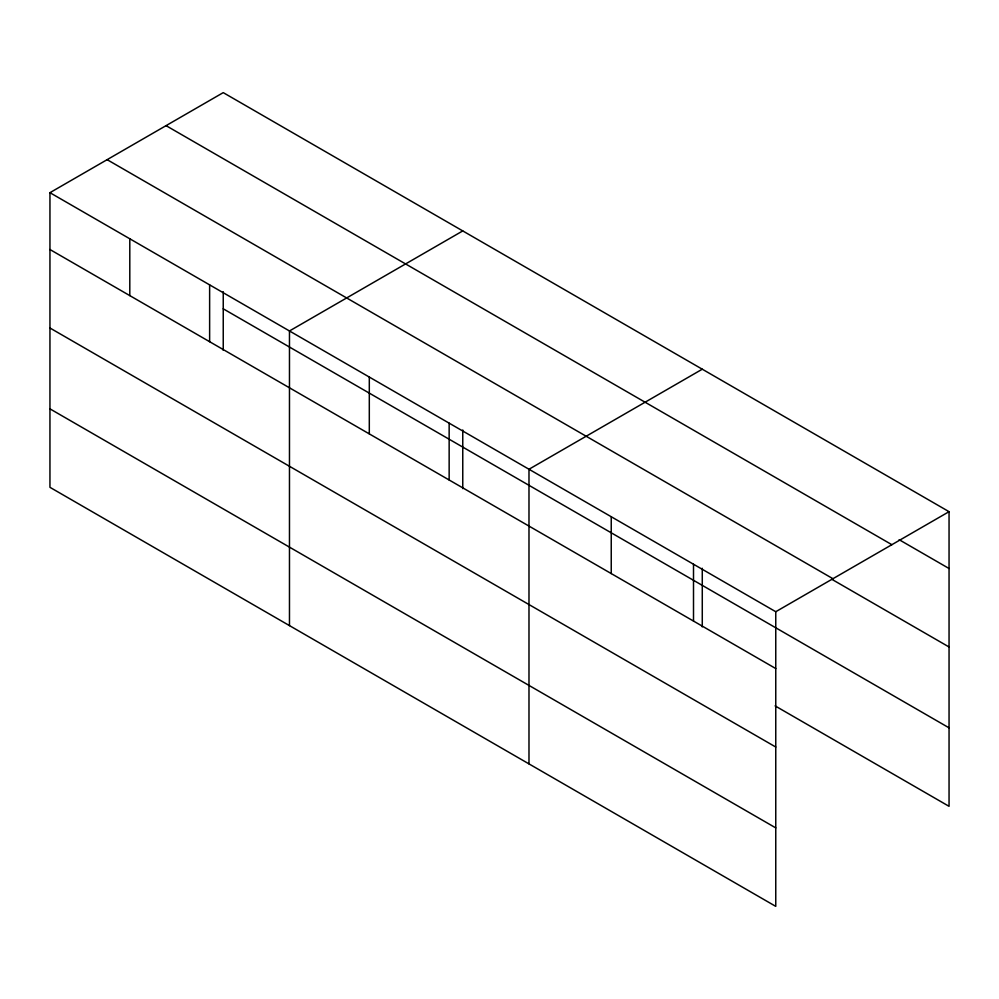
<?xml version="1.0" encoding="UTF-8"?>
<svg xmlns="http://www.w3.org/2000/svg" width="999" height="999" viewBox="0 0 999 999"><rect width="100%" height="100%" fill="white"/><g stroke="black" fill="none" stroke-linecap="round" stroke-linejoin="round"><path stroke-width="1.5" d="M49.95 192.682L775.761 611.725L775.761 906.368L49.95 487.325L49.95 192.682L223.239 92.632L949.05 511.675L949.05 806.318L775.099 705.881M462.762 230.919L289.473 330.969L289.473 625.611M702.272 369.205L528.983 469.255L528.983 763.898M775.761 611.725L949.05 511.675M899.15 539.697L949.05 568.506M166.059 125.649L891.87 544.692M107.13 159.665L832.941 578.708M831.73 579.245L949.05 646.977M223.239 308.803L949.05 727.834M49.95 249.513L775.761 668.556M49.95 327.997L775.761 747.027M49.95 408.853L775.761 827.884M702.272 568.256L702.272 626.91M693.506 564.235L693.506 621.066M611.238 516.745L611.238 573.576M462.762 429.982L462.762 488.623M449.15 423.151L449.15 479.982M369.305 377.06L369.305 433.891M223.239 291.696L223.239 350.349M209.628 284.865L209.628 341.695M129.795 238.773L129.795 295.604"/></g></svg>
